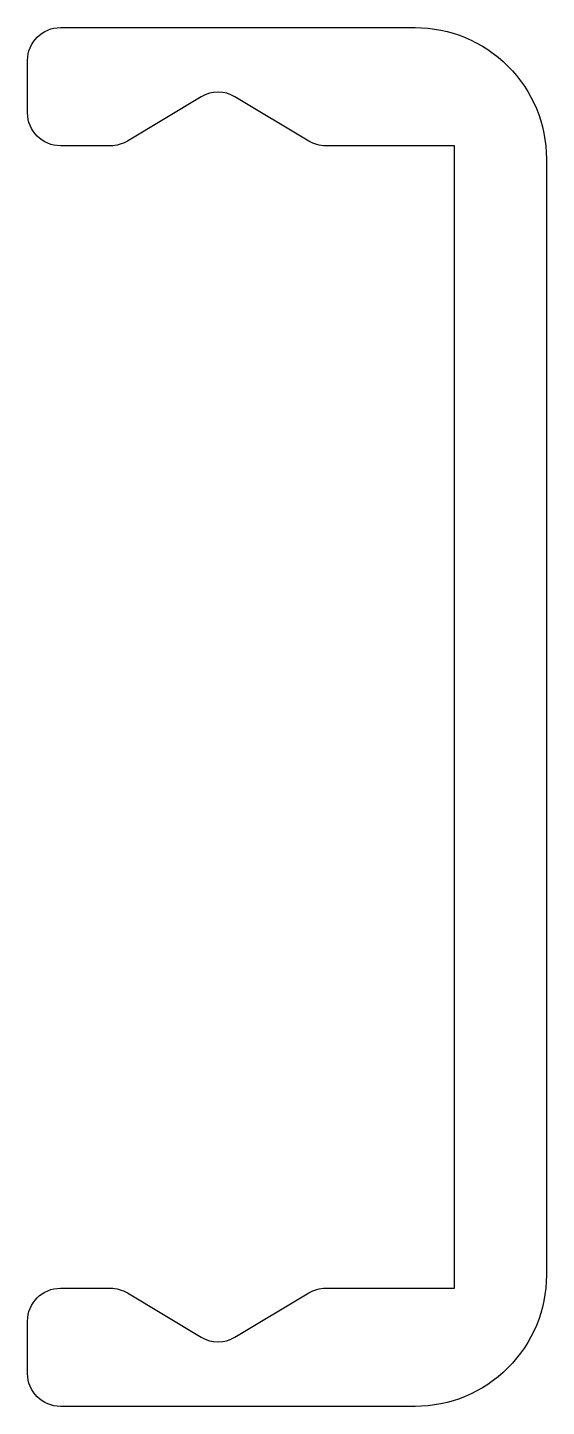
# Model space of a CAD drawing. Extents: x 184.7 to 192.6, y 222.6 to 243.6.
import ezdxf

# ---------------------------------------------------------------- set-up
doc = ezdxf.new("R2010")
doc.units = 0
doc.layers.get('0').update_dxf_attribs({"linetype": 'CONTINUOUS'})

msp = doc.modelspace()

# ---------------------------------------------------------------- linework, layer by layer
msp.add_lwpolyline([(191.195, 241.824), (189.234, 241.824, -0.135933), (188.976, 241.895), (187.852, 242.57, 0.276984), (187.338, 242.57), (186.214, 241.895, -0.135933), (185.957, 241.824), (185.195, 241.824, -0.414214), (184.695, 242.324), (184.695, 243.124, -0.414214), (185.195, 243.624), (190.595, 243.624, -0.414214), (192.595, 241.624), (192.595, 224.624, -0.414214), (190.595, 222.624), (185.195, 222.624, -0.414214), (184.695, 223.124), (184.695, 223.924, -0.414214), (185.195, 224.424), (185.957, 224.424, -0.135933), (186.214, 224.353), (187.338, 223.678, 0.276984), (187.852, 223.678), (188.976, 224.353, -0.135933), (189.234, 224.424), (191.195, 224.424)], format="xyb", close=True)

doc.saveas('drawing.dxf')
